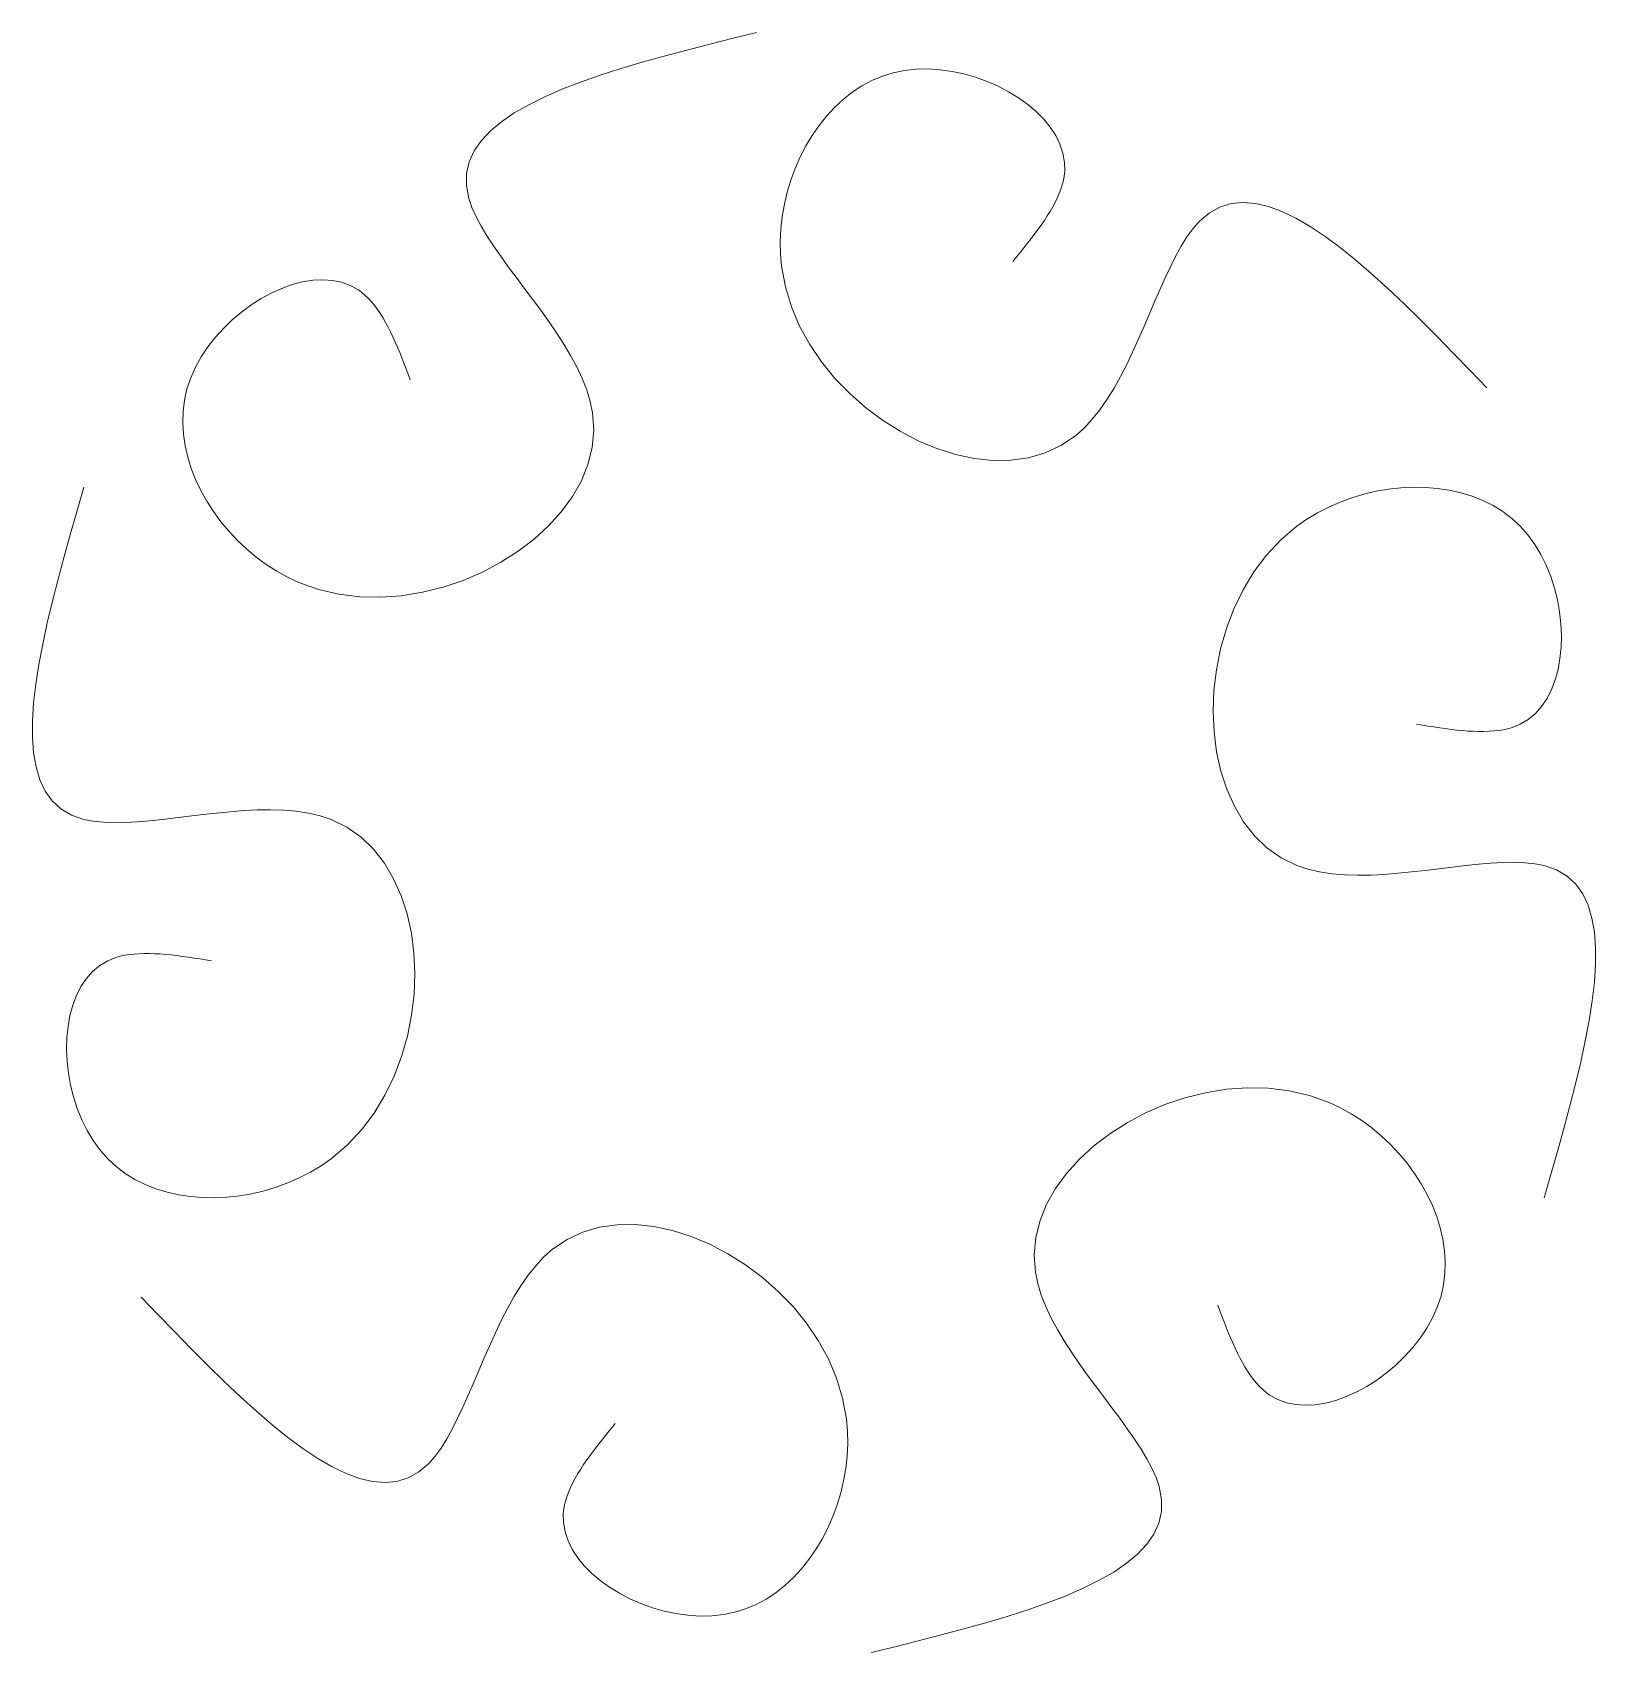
# Model space of a CAD drawing. Header units: inches. Extents: x -225 to 265, y 911 to 1419.
import ezdxf

# ---------------------------------------------------------------- set-up
doc = ezdxf.new("R2010")
doc.units = ezdxf.units.IN
doc.header["$MEASUREMENT"] = 0
doc.linetypes.add('Durchgehend', pattern=[0])
doc.layers.get('0').update_dxf_attribs({"linetype": 'Durchgehend', "lineweight": 0})

msp = doc.modelspace()

# ---------------------------------------------------------------- linework, layer by layer
at = {"color": 7, "linetype": 'Durchgehend', "lineweight": 0, "flags": 128}
for points in [[(2.01, 1418.8), (-5.33, 1416.97), (-12.63, 1415.14), (-19.85, 1413.28), (-26.93, 1411.38), (-33.85, 1409.44), (-40.55, 1407.44), (-47, 1405.37), (-53.15, 1403.21), (-58.96, 1400.97), (-64.38, 1398.62), (-69.38, 1396.15), (-73.91, 1393.55), (-77.92, 1390.82), (-81.39, 1387.93), (-84.25, 1384.88), (-86.48, 1381.65), (-88.02, 1378.23), (-88.84, 1374.62), (-88.89, 1370.8), (-88.13, 1366.75), (-87.18, 1363.96), (-85.89, 1361.07), (-84.31, 1358.09), (-82.47, 1355.03), (-80.41, 1351.89), (-78.17, 1348.68), (-75.79, 1345.4), (-73.31, 1342.07), (-70.77, 1338.68), (-68.19, 1335.24), (-65.63, 1331.77), (-63.12, 1328.26), (-60.69, 1324.72), (-58.39, 1321.15), (-56.26, 1317.57), (-54.32, 1313.98), (-52.63, 1310.39), (-51.22, 1306.79), (-50.12, 1303.21), (-49.38, 1299.64), (-49, 1294.15), (-49.49, 1288.74), (-50.81, 1283.46), (-52.89, 1278.32), (-55.68, 1273.38), (-59.12, 1268.67), (-63.14, 1264.21), (-67.68, 1260.06), (-72.69, 1256.24), (-78.11, 1252.78), (-83.87, 1249.74), (-89.92, 1247.13), (-96.2, 1245.01), (-102.64, 1243.39), (-109.19, 1242.32), (-115.78, 1241.84), (-122.37, 1241.98), (-128.88, 1242.78), (-135.26, 1244.27), (-141.45, 1246.48), (-144.95, 1248.12), (-148.34, 1250.01), (-151.63, 1252.12), (-154.78, 1254.44), (-157.8, 1256.96), (-160.66, 1259.65), (-163.34, 1262.51), (-165.85, 1265.51), (-168.16, 1268.65), (-170.25, 1271.9), (-172.12, 1275.25), (-173.75, 1278.68), (-175.12, 1282.17), (-176.23, 1285.71), (-177.05, 1289.29), (-177.58, 1292.89), (-177.8, 1296.48), (-177.69, 1300.06), (-177.25, 1303.61), (-176.45, 1307.1), (-175.29, 1310.54), (-173.8, 1313.89), (-172, 1317.14), (-169.92, 1320.27), (-167.59, 1323.25), (-165.04, 1326.08), (-162.3, 1328.72), (-159.4, 1331.17), (-156.37, 1333.4), (-153.23, 1335.4), (-150.03, 1337.14), (-146.78, 1338.6), (-143.52, 1339.77), (-140.27, 1340.63), (-137.06, 1341.15), (-133.93, 1341.32), (-130.91, 1341.12), (-128.01, 1340.53), (-125.28, 1339.54), (-122.74, 1338.11), (-121.64, 1337.3), (-120.58, 1336.4), (-119.56, 1335.41), (-118.58, 1334.33), (-117.64, 1333.18), (-116.74, 1331.96), (-115.87, 1330.67), (-115.03, 1329.32), (-114.21, 1327.91), (-113.43, 1326.45), (-112.67, 1324.94), (-111.93, 1323.38), (-111.21, 1321.79), (-110.5, 1320.16), (-109.81, 1318.51), (-109.13, 1316.83), (-108.47, 1315.13), (-107.81, 1313.42), (-107.15, 1311.69), (-106.49, 1309.96)], [(230.8, 1307.48), (225.55, 1312.92), (220.31, 1318.33), (215.09, 1323.65), (209.91, 1328.83), (204.77, 1333.85), (199.68, 1338.66), (194.66, 1343.21), (189.73, 1347.45), (184.88, 1351.36), (180.13, 1354.88), (175.49, 1357.98), (170.98, 1360.6), (166.6, 1362.71), (162.37, 1364.27), (158.29, 1365.22), (154.38, 1365.54), (150.66, 1365.17), (147.12, 1364.07), (143.78, 1362.2), (140.66, 1359.52), (138.71, 1357.3), (136.86, 1354.74), (135.07, 1351.88), (133.34, 1348.75), (131.65, 1345.4), (129.98, 1341.86), (128.34, 1338.16), (126.69, 1334.35), (125.03, 1330.45), (123.34, 1326.5), (121.61, 1322.54), (119.83, 1318.61), (117.97, 1314.74), (116.04, 1310.97), (114, 1307.33), (111.86, 1303.86), (109.59, 1300.6), (107.19, 1297.58), (104.63, 1294.83), (101.91, 1292.41), (97.35, 1289.33), (92.42, 1287.05), (87.18, 1285.55), (81.69, 1284.79), (76.02, 1284.73), (70.22, 1285.35), (64.35, 1286.61), (58.48, 1288.46), (52.67, 1290.89), (46.97, 1293.86), (41.45, 1297.32), (36.17, 1301.26), (31.19, 1305.63), (26.57, 1310.4), (22.37, 1315.54), (18.66, 1321.01), (15.48, 1326.79), (12.92, 1332.82), (11.02, 1339.09), (9.84, 1345.56), (9.51, 1349.41), (9.45, 1353.29), (9.63, 1357.19), (10.06, 1361.09), (10.74, 1364.95), (11.64, 1368.78), (12.77, 1372.54), (14.12, 1376.21), (15.69, 1379.77), (17.45, 1383.21), (19.42, 1386.5), (21.57, 1389.63), (23.91, 1392.57), (26.43, 1395.3), (29.11, 1397.8), (31.96, 1400.05), (34.97, 1402.04), (38.12, 1403.74), (41.41, 1405.12), (44.84, 1406.18), (48.39, 1406.9), (52.04, 1407.28), (55.76, 1407.34), (59.51, 1407.1), (63.26, 1406.58), (66.98, 1405.79), (70.64, 1404.74), (74.21, 1403.45), (77.66, 1401.94), (80.95, 1400.22), (84.06, 1398.32), (86.95, 1396.23), (89.6, 1393.99), (91.96, 1391.61), (94.02, 1389.1), (95.73, 1386.47), (97.07, 1383.75), (98.01, 1380.95), (98.51, 1378.09), (98.55, 1375.18), (98.4, 1373.81), (98.14, 1372.44), (97.8, 1371.06), (97.36, 1369.68), (96.83, 1368.29), (96.23, 1366.9), (95.54, 1365.5), (94.79, 1364.1), (93.98, 1362.69), (93.1, 1361.28), (92.18, 1359.86), (91.2, 1358.44), (90.18, 1357.02), (89.12, 1355.6), (88.04, 1354.18), (86.92, 1352.75), (85.78, 1351.32), (84.63, 1349.89), (83.47, 1348.46), (82.3, 1347.03)], [(-208.79, 1276.32), (-210.88, 1269.05), (-212.94, 1261.81), (-214.94, 1254.63), (-216.84, 1247.55), (-218.61, 1240.58), (-220.23, 1233.78), (-221.66, 1227.16), (-222.87, 1220.76), (-223.83, 1214.61), (-224.51, 1208.73), (-224.87, 1203.17), (-224.89, 1197.95), (-224.52, 1193.1), (-223.75, 1188.66), (-222.54, 1184.65), (-220.86, 1181.11), (-218.68, 1178.07), (-215.96, 1175.55), (-212.67, 1173.6), (-208.79, 1172.23), (-205.89, 1171.66), (-202.75, 1171.33), (-199.38, 1171.21), (-195.8, 1171.28), (-192.06, 1171.49), (-188.16, 1171.82), (-184.13, 1172.24), (-180, 1172.72), (-175.79, 1173.23), (-171.53, 1173.75), (-167.24, 1174.23), (-162.94, 1174.65), (-158.66, 1174.98), (-154.43, 1175.19), (-150.26, 1175.25), (-146.19, 1175.13), (-142.23, 1174.79), (-138.41, 1174.22), (-134.75, 1173.37), (-131.29, 1172.23), (-126.34, 1169.82), (-121.91, 1166.69), (-117.99, 1162.9), (-114.59, 1158.53), (-111.7, 1153.65), (-109.34, 1148.31), (-107.49, 1142.61), (-106.16, 1136.59), (-105.36, 1130.34), (-105.08, 1123.93), (-105.32, 1117.41), (-106.09, 1110.87), (-107.38, 1104.37), (-109.21, 1097.99), (-111.56, 1091.78), (-114.44, 1085.83), (-117.85, 1080.2), (-121.8, 1074.96), (-126.28, 1070.17), (-131.29, 1065.92), (-134.46, 1063.71), (-137.79, 1061.71), (-141.26, 1059.92), (-144.85, 1058.35), (-148.53, 1057), (-152.3, 1055.87), (-156.12, 1054.97), (-159.97, 1054.31), (-163.84, 1053.88), (-167.7, 1053.69), (-171.54, 1053.74), (-175.32, 1054.05), (-179.03, 1054.6), (-182.66, 1055.42), (-186.17, 1056.49), (-189.54, 1057.83), (-192.76, 1059.44), (-195.81, 1061.32), (-198.66, 1063.48), (-201.29, 1065.92), (-203.69, 1068.64), (-205.84, 1071.61), (-207.75, 1074.8), (-209.42, 1078.16), (-210.84, 1081.67), (-212.02, 1085.29), (-212.94, 1088.99), (-213.61, 1092.72), (-214.03, 1096.46), (-214.19, 1100.17), (-214.09, 1103.82), (-213.73, 1107.36), (-213.11, 1110.78), (-212.23, 1114.02), (-211.08, 1117.05), (-209.67, 1119.85), (-207.98, 1122.37), (-206.02, 1124.58), (-203.8, 1126.45), (-201.29, 1127.93), (-200.03, 1128.49), (-198.72, 1128.95), (-197.35, 1129.34), (-195.94, 1129.65), (-194.47, 1129.89), (-192.96, 1130.06), (-191.41, 1130.17), (-189.82, 1130.23), (-188.19, 1130.22), (-186.53, 1130.17), (-184.84, 1130.08), (-183.13, 1129.94), (-181.39, 1129.77), (-179.63, 1129.56), (-177.85, 1129.33), (-176.05, 1129.08), (-174.25, 1128.81), (-172.43, 1128.53), (-170.61, 1128.23), (-168.79, 1127.93)], [(248.79, 1053.68), (250.88, 1060.95), (252.94, 1068.19), (254.94, 1075.37), (256.84, 1082.45), (258.61, 1089.42), (260.23, 1096.22), (261.66, 1102.84), (262.87, 1109.24), (263.83, 1115.39), (264.51, 1121.27), (264.87, 1126.83), (264.89, 1132.05), (264.52, 1136.9), (263.75, 1141.34), (262.54, 1145.35), (260.86, 1148.89), (258.68, 1151.93), (255.96, 1154.45), (252.67, 1156.4), (248.79, 1157.77), (245.89, 1158.34), (242.75, 1158.67), (239.38, 1158.79), (235.8, 1158.72), (232.06, 1158.51), (228.16, 1158.18), (224.13, 1157.76), (220, 1157.28), (215.79, 1156.77), (211.53, 1156.25), (207.24, 1155.77), (202.94, 1155.35), (198.66, 1155.02), (194.43, 1154.81), (190.26, 1154.75), (186.19, 1154.87), (182.23, 1155.21), (178.41, 1155.78), (174.75, 1156.63), (171.29, 1157.77), (166.34, 1160.18), (161.91, 1163.31), (157.99, 1167.1), (154.59, 1171.47), (151.7, 1176.35), (149.34, 1181.69), (147.49, 1187.39), (146.16, 1193.41), (145.36, 1199.66), (145.08, 1206.07), (145.32, 1212.59), (146.09, 1219.13), (147.38, 1225.63), (149.21, 1232.01), (151.56, 1238.22), (154.44, 1244.17), (157.85, 1249.8), (161.8, 1255.04), (166.28, 1259.83), (171.29, 1264.08), (174.46, 1266.29), (177.79, 1268.29), (181.26, 1270.08), (184.85, 1271.65), (188.53, 1273), (192.3, 1274.13), (196.12, 1275.03), (199.97, 1275.69), (203.84, 1276.12), (207.7, 1276.31), (211.54, 1276.26), (215.32, 1275.95), (219.03, 1275.4), (222.66, 1274.58), (226.17, 1273.51), (229.54, 1272.17), (232.76, 1270.56), (235.81, 1268.68), (238.66, 1266.52), (241.29, 1264.08), (243.69, 1261.36), (245.84, 1258.39), (247.75, 1255.2), (249.42, 1251.84), (250.84, 1248.33), (252.02, 1244.71), (252.94, 1241.01), (253.61, 1237.28), (254.03, 1233.54), (254.19, 1229.83), (254.09, 1226.18), (253.73, 1222.64), (253.11, 1219.22), (252.23, 1215.98), (251.08, 1212.95), (249.67, 1210.15), (247.98, 1207.63), (246.02, 1205.42), (243.8, 1203.55), (241.29, 1202.07), (240.03, 1201.51), (238.72, 1201.05), (237.35, 1200.66), (235.94, 1200.35), (234.47, 1200.11), (232.96, 1199.94), (231.41, 1199.83), (229.82, 1199.77), (228.19, 1199.78), (226.53, 1199.83), (224.84, 1199.92), (223.13, 1200.06), (221.39, 1200.23), (219.63, 1200.44), (217.85, 1200.67), (216.05, 1200.92), (214.25, 1201.19), (212.43, 1201.47), (210.61, 1201.77), (208.79, 1202.07)], [(37.99, 911.2), (45.33, 913.03), (52.63, 914.86), (59.85, 916.72), (66.93, 918.62), (73.85, 920.56), (80.55, 922.56), (87, 924.63), (93.15, 926.79), (98.96, 929.03), (104.38, 931.38), (109.38, 933.85), (113.91, 936.45), (117.92, 939.18), (121.39, 942.07), (124.25, 945.12), (126.48, 948.35), (128.02, 951.77), (128.84, 955.38), (128.89, 959.2), (128.13, 963.25), (127.18, 966.04), (125.89, 968.93), (124.31, 971.91), (122.47, 974.97), (120.41, 978.11), (118.17, 981.32), (115.79, 984.6), (113.31, 987.93), (110.77, 991.32), (108.19, 994.76), (105.63, 998.23), (103.12, 1001.74), (100.69, 1005.28), (98.39, 1008.85), (96.26, 1012.43), (94.32, 1016.02), (92.63, 1019.61), (91.22, 1023.21), (90.12, 1026.79), (89.38, 1030.36), (89, 1035.85), (89.49, 1041.26), (90.81, 1046.54), (92.89, 1051.68), (95.68, 1056.62), (99.12, 1061.33), (103.14, 1065.79), (107.68, 1069.94), (112.69, 1073.76), (118.11, 1077.22), (123.87, 1080.26), (129.92, 1082.87), (136.2, 1084.99), (142.64, 1086.61), (149.19, 1087.68), (155.78, 1088.16), (162.37, 1088.02), (168.88, 1087.22), (175.26, 1085.73), (181.45, 1083.52), (184.95, 1081.88), (188.34, 1079.99), (191.63, 1077.88), (194.78, 1075.56), (197.8, 1073.04), (200.66, 1070.35), (203.34, 1067.49), (205.85, 1064.49), (208.16, 1061.35), (210.25, 1058.1), (212.12, 1054.75), (213.75, 1051.32), (215.12, 1047.83), (216.23, 1044.29), (217.05, 1040.71), (217.58, 1037.11), (217.8, 1033.52), (217.69, 1029.94), (217.25, 1026.39), (216.45, 1022.9), (215.29, 1019.46), (213.8, 1016.11), (212, 1012.86), (209.92, 1009.73), (207.59, 1006.75), (205.04, 1003.92), (202.3, 1001.28), (199.4, 998.83), (196.37, 996.6), (193.23, 994.6), (190.03, 992.86), (186.78, 991.4), (183.52, 990.23), (180.27, 989.37), (177.06, 988.85), (173.93, 988.68), (170.91, 988.88), (168.01, 989.47), (165.28, 990.46), (162.74, 991.89), (161.64, 992.7), (160.58, 993.6), (159.56, 994.59), (158.58, 995.67), (157.64, 996.82), (156.74, 998.04), (155.87, 999.33), (155.03, 1000.68), (154.21, 1002.09), (153.43, 1003.55), (152.67, 1005.06), (151.93, 1006.62), (151.21, 1008.21), (150.5, 1009.84), (149.81, 1011.49), (149.13, 1013.17), (148.47, 1014.87), (147.81, 1016.58), (147.15, 1018.31), (146.49, 1020.04)], [(-190.8, 1022.52), (-185.55, 1017.08), (-180.31, 1011.67), (-175.09, 1006.35), (-169.91, 1001.17), (-164.77, 996.15), (-159.68, 991.34), (-154.66, 986.79), (-149.73, 982.55), (-144.88, 978.64), (-140.13, 975.12), (-135.49, 972.02), (-130.98, 969.4), (-126.6, 967.29), (-122.37, 965.73), (-118.29, 964.78), (-114.38, 964.46), (-110.66, 964.83), (-107.12, 965.93), (-103.78, 967.8), (-100.66, 970.48), (-98.71, 972.7), (-96.86, 975.26), (-95.07, 978.12), (-93.34, 981.25), (-91.65, 984.6), (-89.98, 988.14), (-88.34, 991.84), (-86.69, 995.65), (-85.03, 999.55), (-83.34, 1003.5), (-81.61, 1007.46), (-79.83, 1011.39), (-77.97, 1015.26), (-76.04, 1019.03), (-74, 1022.67), (-71.86, 1026.14), (-69.59, 1029.4), (-67.19, 1032.42), (-64.63, 1035.17), (-61.91, 1037.59), (-57.35, 1040.67), (-52.42, 1042.95), (-47.18, 1044.45), (-41.69, 1045.21), (-36.02, 1045.27), (-30.22, 1044.65), (-24.35, 1043.39), (-18.48, 1041.54), (-12.67, 1039.11), (-6.97, 1036.14), (-1.45, 1032.68), (3.83, 1028.74), (8.81, 1024.37), (13.43, 1019.6), (17.63, 1014.46), (21.34, 1008.99), (24.52, 1003.21), (27.08, 997.18), (28.98, 990.91), (30.16, 984.44), (30.49, 980.59), (30.55, 976.71), (30.37, 972.81), (29.94, 968.91), (29.26, 965.05), (28.36, 961.22), (27.23, 957.46), (25.88, 953.79), (24.31, 950.23), (22.55, 946.79), (20.58, 943.5), (18.43, 940.37), (16.09, 937.43), (13.57, 934.7), (10.89, 932.2), (8.04, 929.95), (5.03, 927.96), (1.88, 926.26), (-1.41, 924.88), (-4.84, 923.82), (-8.39, 923.1), (-12.04, 922.72), (-15.76, 922.66), (-19.51, 922.9), (-23.26, 923.42), (-26.98, 924.21), (-30.64, 925.26), (-34.21, 926.55), (-37.66, 928.06), (-40.95, 929.78), (-44.06, 931.68), (-46.95, 933.77), (-49.6, 936.01), (-51.96, 938.39), (-54.02, 940.9), (-55.73, 943.53), (-57.07, 946.25), (-58.01, 949.05), (-58.51, 951.91), (-58.55, 954.82), (-58.4, 956.19), (-58.14, 957.56), (-57.8, 958.94), (-57.36, 960.32), (-56.83, 961.71), (-56.23, 963.1), (-55.54, 964.5), (-54.79, 965.9), (-53.98, 967.31), (-53.1, 968.72), (-52.18, 970.14), (-51.2, 971.56), (-50.18, 972.98), (-49.12, 974.4), (-48.04, 975.82), (-46.92, 977.25), (-45.78, 978.68), (-44.63, 980.11), (-43.47, 981.54), (-42.3, 982.97)]]:
    msp.add_lwpolyline(points, dxfattribs=at)

doc.saveas('drawing.dxf')
